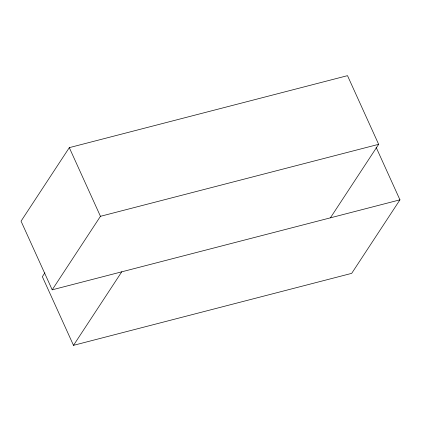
<?xml version="1.0" encoding="UTF-8"?>
<svg xmlns="http://www.w3.org/2000/svg" width="421" height="421" viewBox="0 0 421 421"><rect width="100%" height="100%" fill="white"/><g stroke="black" fill="none" stroke-linecap="round" stroke-linejoin="round"><path stroke-width="0.63" d="M330.401 217.836L378.653 144.319L347.504 75.659L69.302 147.645L21.05 221.162L52.199 289.822L399.95 199.838L376.116 147.297M44.868 272.84L42.347 276.681L73.496 345.341L351.698 273.355L399.95 199.838M52.199 289.822L100.451 216.31L378.653 144.319M73.496 345.341L121.748 271.824M69.302 147.645L100.451 216.31"/></g></svg>
